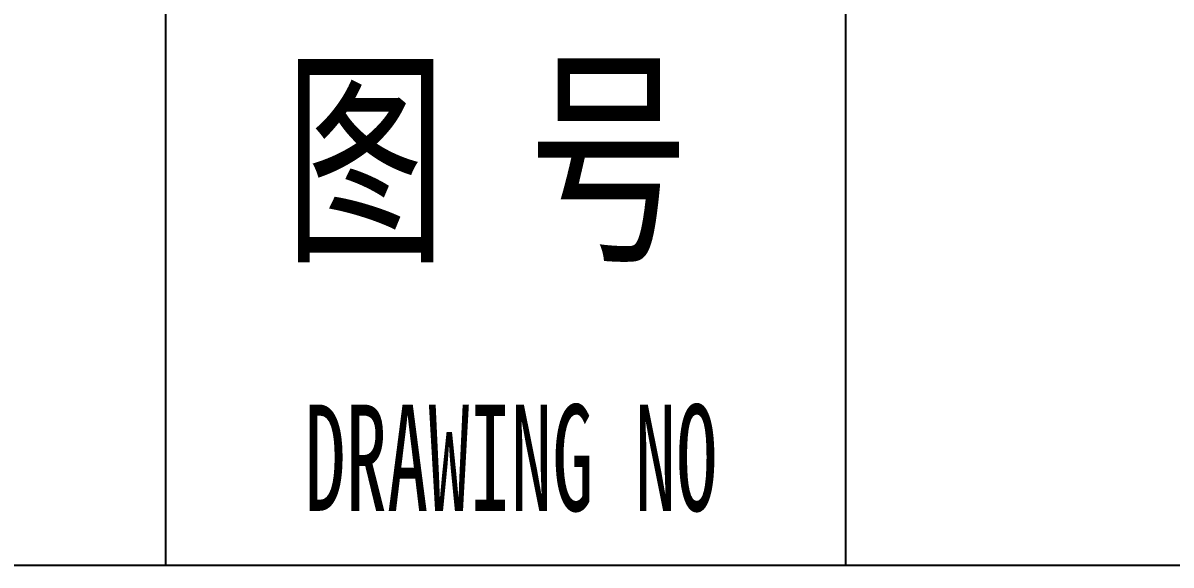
# Model space of a CAD drawing. Header units: millimetres. Extents: x -705761 to 1364679, y -410401 to 446404.
# Drawn here: x -523259 to -520558, y 174176 to 175451 of the extents above; entities that cross this region are included whole.
import ezdxf
from ezdxf.enums import TextEntityAlignment as Align

# ---------------------------------------------------------------- set-up
doc = ezdxf.new("R2010")
doc.units = ezdxf.units.MM
doc.layers.add('图框', color=7, linetype='Continuous', lineweight=13)
doc.styles.get("Standard").update_dxf_attribs({"font": 'arial.ttf'})
doc.styles.add('Style-仿宋_GB2312', font='')
doc.styles.add('宋体', font='', dxfattribs={"width": 0.7, "height": 2.5})
doc.styles.add('宋体_1', font='', dxfattribs={"width": 0.7, "height": 2.386364})
doc.styles.get('Style-仿宋_GB2312').set_extended_font_data('仿宋_GB2312')
doc.styles.get('宋体').set_extended_font_data('SimSun')
doc.styles.get('宋体_1').set_extended_font_data('SimSun')

# ---------------------------------------------------------------- blocks, each defined once
blk = doc.blocks.new('BSIET_材料表_7')
at = {"layer": '图框', "color": 7, "linetype": 'Continuous', "lineweight": 25}
for p, q in [((-64, 42), (-64, 14)), ((-48, 42), (-48, 14)), ((-282, 14), (0, 14))]:
    blk.add_line(p, q, dxfattribs=at)
at = {"layer": '图框', "color": 7, "linetype": 'Continuous', "style": 'Style-仿宋_GB2312', "width": 0.7}
blk.add_text(' 图 号', height=4, dxfattribs=at).set_placement((-63.105, 21.556))
at = {"layer": '图框', "color": 7, "linetype": 'Continuous', "lineweight": 20, "style": 'Style-仿宋_GB2312', "width": 0.571429}
blk.add_text('DRAWING NO', height=2.5, dxfattribs=at).set_placement((-55.87, 16.524), align=Align.MIDDLE_CENTER)
at = {"layer": '图框', "color": 7, "style": 'Style-仿宋_GB2312', "width": 0.7}
for tag, height, p in [('质量', 3, (-191, 52.5)), ('比例', 3, (-191, 45.5)), ('出图日期', 3, (-191, 38.5)), ('总页数', 4, (-19.517, 35.142)), ('页码', 4, (-38.162, 35.008)), ('版本号', 2.5, (-6.095, 34.926)), ('专业', 3, (-191, 31.5)), ('项目编号', 3, (-191, 24.5)), ('图号', 4, (-24, 21)), ('设计阶段', 3, (-220, 17.5))]:
    blk.add_attdef(tag, text='', height=height, dxfattribs=at).set_placement(p, align=Align.MIDDLE)
at = {"layer": '图框', "style": '宋体_1', "width": 0.7, "flags": 3}
for tag, height, p in [('N审定_T5', 2.5, (-250.932, 52.29)), ('N审核_T5', 2.5, (-250.932, 45.29)), ('N校对_T5', 2.5, (-250.932, 38.29)), ('LZCO_NCB-W67-H36-D10_T7', 3, (-322.972, 34.135)), ('LZCO_NCB-W67-H36-D10_T7', 3, (-322.972, 34.135)), ('N设计_T5', 2.5, (-250.932, 31.29)), ('N制图_T5', 2.5, (-250.932, 24.29))]:
    blk.add_attdef(tag, text='', height=height, dxfattribs=at).set_placement(p, align=Align.MIDDLE_CENTER)
for tag, p in [('N审定_T6_H12_MV0.5_W15', (-231.906, 51.507)), ('N审核_T6_H12_MV0.5_W15', (-231.906, 44.507)), ('N校对_T6_H12_MV0.5_W15', (-231.906, 37.507)), ('N设计_T6_H12_MV0.5_W15', (-231.906, 30.507)), ('N制图_T6_H12_MV0.5_W15', (-231.906, 23.507))]:
    blk.add_attdef(tag, text='', height=1.5, dxfattribs=at).set_placement(p, align=Align.CENTER)
at = {"layer": '图框', "color": 7, "lineweight": 30, "width": 0.7, "flags": 104}
for tag, p in [('项目名称', (-79.178, 49.101)), ('子项', (-111.074, 34.832)), ('图名', (-111, 21))]:
    blk.add_attdef(tag, text='', height=4, dxfattribs=at).set_placement(p, align=Align.MIDDLE_CENTER)
at = {"layer": '图框', "style": '宋体', "width": 0.7, "flags": 3}
blk.add_attdef('LZBARCODE_T1', text='', height=3, dxfattribs=at).set_placement((-364.444, 3.341), align=Align.BOTTOM_RIGHT)

msp = doc.modelspace()

# ---------------------------------------------------------------- block references
at = {"layer": '图框', "color": 7, "linetype": 'Continuous', "lineweight": 13, "xscale": 100, "yscale": 100, "zscale": 100}
msp.add_blockref('BSIET_材料表_7', (-516524.39, 172775.8), dxfattribs=at)

doc.saveas('drawing.dxf')
